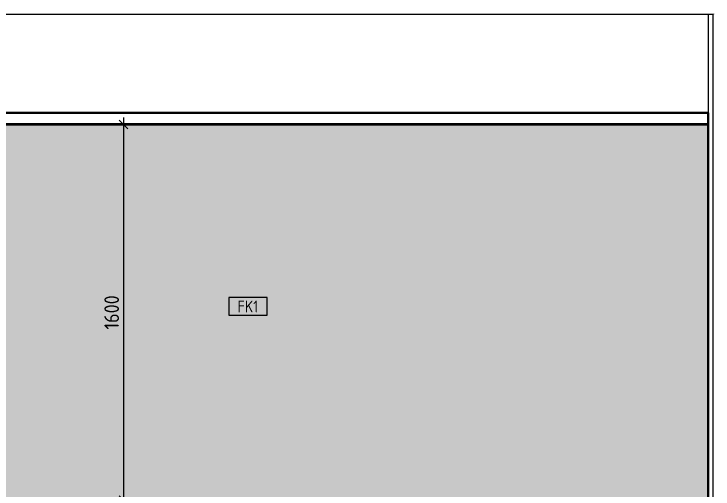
# Model space of a CAD drawing. Header units: millimetres. Extents: x 63201 to 101610, y -2505 to 12270.
# Drawn here: x 98621 to 101601, y 10247 to 12270 of the extents above; entities that cross this region are included whole.
import ezdxf

# ---------------------------------------------------------------- set-up
doc = ezdxf.new("R2010")
doc.units = ezdxf.units.MM
for name, color, linetype, lineweight in [('A-ANNO-DIMS', 7, 'Continuous', 9), ('A-ANNO-DIMS-25', 7, 'Continuous', 9), ('A-FLOR', 7, 'Continuous', 9), ('A-WALL', 7, 'Continuous', 9), ('A-WALL-IDEN', 7, 'Continuous', 9), ('A-WALL-PATT', 7, 'Continuous', 9), ('I-WALL', 7, 'Continuous', 9)]:
    doc.layers.add(name, color=color, linetype=linetype, lineweight=lineweight)
for name, color, linetype, lineweight, true_color in [('A-CLNG-FNSH-1', 7, 'Continuous', 30, 0x3c3c3c), ('A-WALL-4', 7, 'Continuous', 40, 0x3c3c3c), ('A-WALL-FNSH-3', 7, 'Continuous', 30, 0x3c3c3c)]:
    doc.layers.add(name, color=color, linetype=linetype, lineweight=lineweight, true_color=true_color)
doc.styles.add('GOST Common_6', font='GOST_Common.ttf', dxfattribs={"width": 0.9, "height": 50})
doc.styles.add('ISOCPEUR_2', font='isocpeur.ttf', dxfattribs={"width": 0.9, "height": 62.5})
doc.dimstyles.new('ISO-2_5_0_9К_БОЛЬШОЙ_1', dxfattribs={"dimscale": 304.8, "dimtxt": 62.248823, "dimasz": 0.123031, "dimexe": 0.098425, "dimexo": 0.246063, "dimgap": 0, "dimtad": 1, "dimdec": 0, "dimrnd": 10, "dimzin": 0, "dimdsep": 46, "dimtxsty": 'ISOCPEUR_2', "dimblk1": 'OBLIQUE', "dimblk2": 'OBLIQUE', "dimsah": 1, "dimcen": 0.09, "dimdle": 0.098425, "dimazin": 0, "dimtfac": 1, "dimtdec": 4, "dimtix": 1, "dimtmove": 0, "dimatfit": 3, "dimfxl": 1, "dimtvp": 1, "dimtolj": 1, "dimtzin": 0, "dimarcsym": 2})

# ---------------------------------------------------------------- blocks, each defined once
blk = doc.blocks.new('DIMBLOCK40-Развертка 3_11-4')
at = {"layer": 'A-ANNO-DIMS-25'}
for p, q in [((99087.7, 11830), (99087.7, 10170)), ((99039.3, 11800), (99117.7, 11800)), ((99087.7, 11800), (99039.3, 11800)), ((99039.3, 10200), (99117.7, 10200)), ((99087.7, 10200), (99039.3, 10200))]:
    blk.add_line(p, q, dxfattribs=at)
at = {"layer": 'A-ANNO-DIMS-25', "lineweight": 20}
for p, q in [((99087.7, 11800), (99069, 11818.8)), ((99087.7, 11800), (99106.5, 11781.2)), ((99087.7, 10200), (99069, 10218.8)), ((99087.7, 10200), (99106.5, 10181.2))]:
    blk.add_line(p, q, dxfattribs=at)
at = {"layer": 'A-ANNO-DIMS-25', "color": 0, "insert": (99006.1, 10926.4), "char_height": 62.5, "width": 176.691, "attachment_point": 1, "rotation": 90, "line_spacing_factor": 1.149209, "style": 'ISOCPEUR_2'}
blk.add_mtext('1600', dxfattribs=at)
blk = doc.blocks.new('_Oblique')
at = {"color": 0, "linetype": 'ByBlock', "lineweight": -2}
blk.add_line((-0.5, -0.5), (0.5, 0.5), dxfattribs=at)
blk = doc.blocks.new('М_стена_0001 - Типоразмер_без рамки-25382661-Развертка 3_11-4')
at = {"layer": 'A-WALL-IDEN'}
for p, q in [((2020.9, 11063.1), (1857.7, 11063.1)), ((1857.7, 11063.1), (1857.7, 10988.1)), ((2020.9, 10988.1), (2020.9, 11063.1)), ((1857.7, 10988.1), (2020.9, 10988.1))]:
    blk.add_line(p, q, dxfattribs=at)

msp = doc.modelspace()

# ---------------------------------------------------------------- hatches: boundary and pattern name
at = {"layer": 'A-WALL-PATT'}
msp.add_hatch(color=256, dxfattribs=at).paths.add_polyline_path([(101579.2, 10200), (101579.2, 11800), (97659.2, 11800), (97659.2, 10206), (101567.7, 10206), (101567.7, 10200), (101574.4, 10200)])

# ---------------------------------------------------------------- linework, layer by layer
at = {"layer": 'A-CLNG-FNSH-1'}
for p, q in [((101579.2, 11850), (94061.2, 11850)), ((101579.2, 11800), (101579.2, 11850)), ((101579.2, 11801), (94061.2, 11801)), ((94061.2, 11800), (101579.2, 11800))]:
    msp.add_line(p, q, dxfattribs=at)
at = {"layer": 'A-FLOR'}
msp.add_line((94040.1, 12270), (101600.5, 12270), dxfattribs=at)
at = {"layer": 'A-WALL'}
msp.add_line((101600.2, 12270), (101600.2, 8686.2), dxfattribs=at)
at = {"layer": 'A-WALL-4'}
msp.add_line((101600.2, 12270.4), (101600.2, 12270), dxfattribs=at)
at = {"layer": 'A-WALL-FNSH-3'}
for p, q in [((101580.2, 11850), (101579.2, 11850)), ((101580.2, 8760.8), (101580.2, 11850)), ((101579.2, 11800), (101579.2, 10200))]:
    msp.add_line(p, q, dxfattribs=at)
at = {"layer": 'I-WALL'}
msp.add_line((101580.2, 12270), (101580.2, 11850), dxfattribs=at)

# ---------------------------------------------------------------- block references
at = {"layer": 'A-WALL-IDEN'}
msp.add_blockref('М_стена_0001 - Типоразмер_без рамки-25382661-Развертка 3_11-4', (97679.7, 0), dxfattribs=at)

# ---------------------------------------------------------------- texts
at = {"layer": 'A-WALL-IDEN', "insert": (99574.2, 11049.5), "char_height": 50, "width": 111.835, "attachment_point": 1, "style": 'GOST Common_6'}
msp.add_mtext('FK1', dxfattribs=at)

# ---------------------------------------------------------------- dimensions: what is measured, and where the dimension line sits
at = {"layer": 'A-ANNO-DIMS'}
dim = msp.add_linear_dim(base=(99087.7, 10200), p1=(99114.3, 11800), p2=(99114.3, 10200), angle=90, dimstyle='ISO-2_5_0_9К_БОЛЬШОЙ_1', override={"dimpost": '<>', "dimfxl": 1600}, dxfattribs=at)
dim.commit()
dim.dimension.update_dxf_attribs({"geometry": 'DIMBLOCK40-Развертка 3_11-4', "text_midpoint": (99056.5, 11000)})

doc.saveas('drawing.dxf')
